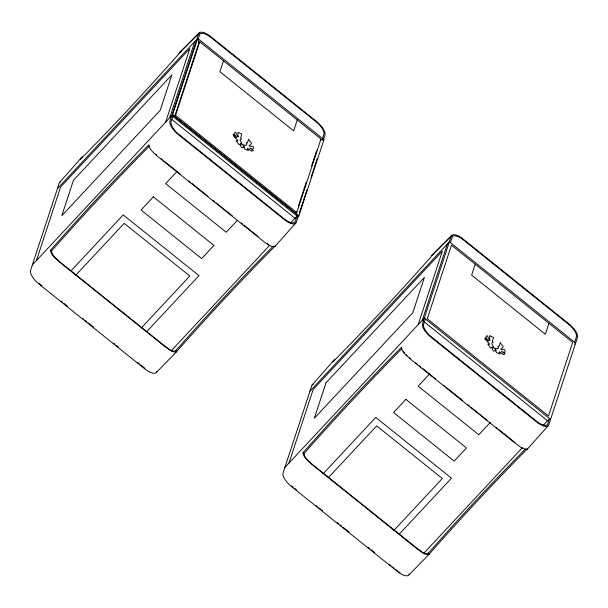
<?xml version="1.0" encoding="UTF-8"?>
<svg xmlns="http://www.w3.org/2000/svg" width="608" height="608" viewBox="0 0 608 608"><rect width="100%" height="100%" fill="white"/><g stroke="black" fill="none" stroke-linecap="round" stroke-linejoin="round"><path stroke-width="0.91" d="M149.241 146.27A554.473 93.077 -51.3 0 0 51.475 251.036C52.09 255.565 56.369 258.62 59.493 261.584L165.558 346.644C168.408 348.323 172.284 352.503 175.72 350.672A554.473 93.077 -51.3 0 1 272.825 246.574M401.774 348.787A554.473 93.077 -51.3 0 0 304 453.553C304.623 458.09 308.902 461.145 312.026 464.109L418.084 549.168C420.941 550.848 424.817 555.028 428.252 553.196A554.473 93.077 -51.3 0 1 525.358 449.092M50.464 250.222C50.958 255.292 55.921 258.681 59.371 261.949L165.437 347.008C168.644 349.06 172.398 353.02 176.487 351.888L176.73 351.485A554.473 93.077 -51.3 0 1 275.15 246.058L274.907 246.46C270.834 247.623 267.056 243.656 263.849 241.604L157.784 156.545C154.333 153.277 149.363 149.872 148.884 144.795A554.473 93.077 -51.3 0 0 50.464 250.222L51.475 251.036M302.997 452.747C303.483 457.816 308.454 461.198 311.904 464.466L417.97 549.526C421.177 551.578 424.931 555.545 429.02 554.412L429.263 554.01A554.473 93.077 -51.3 0 1 527.683 448.575L527.44 448.985C523.359 450.148 519.589 446.181 516.382 444.129L410.316 359.07C406.866 355.802 401.896 352.397 401.417 347.312A554.473 93.077 -51.3 0 0 302.997 452.747L304 453.553M36.442 260.551L60.633 186.968L189.818 48.594L165.627 122.17M169.723 117.777L194.811 41.473M172.786 116.394L170.992 121.843A12.282 4.955 43 0 0 178.471 134.034L284.536 219.093A12.282 4.955 43 0 0 295.237 221.479L297.031 216.03L290.556 222.969M198.132 39.307L199.667 34.633A12.282 4.955 43 0 1 210.368 37.02L316.434 122.079A12.282 4.955 43 0 1 323.912 134.277L322.377 138.951M174.747 116.242L198.938 42.666L199.758 41.785L320.978 138.996L296.788 212.572L295.967 213.454L172.596 114.699L197.684 38.395L323.95 139.658L298.862 215.962L298.042 216.843L296.248 222.292A13.133 5.297 43 0 1 284.354 219.64L178.296 134.581A13.133 5.297 43 0 1 169.982 121.03L198.656 33.828A13.133 5.297 43 0 1 210.55 36.48L316.608 121.539A13.133 5.297 43 0 1 324.923 135.09L323.129 140.539M199.758 41.785L175.568 115.368L296.788 212.572M223.501 60.823L219.914 71.721L293.656 130.857L297.236 119.958M296.552 211.66L295.967 213.454L298.862 215.962L172.596 114.699L32.338 264.944M298.323 206.272L306.288 182.05M311.6 165.9L316.616 150.64M299.516 212.352L306.896 189.909M311.03 177.346L317.224 158.49M288.975 463.068L313.166 389.492L442.35 251.112L418.152 324.695M447.344 243.998L422.256 320.302L547.785 420.964M425.319 318.911L423.525 324.36A12.282 4.955 43 0 0 431.004 336.558L537.069 421.618A12.282 4.955 43 0 0 547.77 424.004L549.564 418.555L543.088 425.486M450.406 242.607L452.2 237.158A12.282 4.955 43 0 1 462.901 239.544L568.966 324.604A12.282 4.955 43 0 1 576.445 336.802L574.651 342.251M475.213 264.222L471.626 275.128L545.368 334.263L548.948 323.357M179.14 53.116L199.462 32.695L179.702 52.394L178.737 53.99A554.473 93.077 -51.3 0 1 80.317 159.425L81.274 157.822L82.863 156.887M431.672 255.641L451.995 235.212L432.235 254.912L431.27 256.515A554.473 93.077 -51.3 0 1 332.85 361.942L333.807 360.346L335.396 359.404M59.538 182.544L81.274 157.822M312.071 385.069L333.807 360.346M274.907 246.46L295.929 222.931M527.44 448.985L548.462 425.456M57.426 188.64L197.684 38.395L198.938 42.666M71.106 270.72L123.211 214.905L198.968 275.66L146.862 331.482M75.78 275.173L124.161 223.349L189.818 276.002L141.436 327.834M177.3 171.16L165.642 183.639L226.252 232.248L237.257 220.453M171.19 350.831L269.891 245.1M309.958 391.157L449.396 241.802L575.662 343.056L574.636 344.158M284.871 467.461L424.308 318.106L550.574 419.36M322.992 473.936L375.744 417.43L451.501 478.184L399.395 533.999M328.305 477.698L376.694 425.874L442.35 478.526L393.969 530.351M429.833 373.677L418.175 386.164L478.785 434.766L490.443 422.286M424.369 552.664L522.424 447.625M156.492 372.294L176.487 351.888M409.024 574.818L429.02 554.412M179.702 52.394L181.283 51.452M432.235 254.912L433.816 253.977M320.158 139.878L323.95 139.658M267.49 243.709L268.599 244.355M171.775 115.581L298.042 216.843M171.942 119.556L295.252 218.447M160.854 158.544L162.328 159.722M163.803 160.907L180.743 174.496M188.845 180.986L190.319 182.172M191.786 183.35L207.989 196.346M213.15 200.48L214.624 201.666M216.098 202.844L232.302 215.84M241.14 222.931L242.607 224.109M244.082 225.294L258.081 236.512M415.598 362.839L417.065 364.017M419.277 365.788L420.751 366.974M422.226 368.152L435.48 378.784M443.582 385.282L445.056 386.468M446.53 387.646L462.734 400.642M467.894 404.776L469.361 405.962M470.835 407.14L487.038 420.136M495.877 427.226L497.352 428.404M498.826 429.582L515.029 442.578M175.72 350.672L176.73 351.485M428.252 553.196L429.263 554.01M39.034 283.396L41.982 285.76M61.134 301.12L62.609 302.298M64.076 303.483L67.762 306.432M82.49 318.25L83.965 319.428M85.439 320.614L86.914 321.792M88.388 322.97L93.541 327.104M113.43 343.056L114.904 344.234M116.371 345.42L118.583 347.191M137.735 362.55L139.209 363.728M140.684 364.914L145.099 368.456M291.566 485.921L293.041 487.099M294.515 488.285L296.727 490.056M315.871 505.415L317.346 506.593M318.82 507.771L322.506 510.728M337.235 522.538L338.709 523.724M340.184 524.902L341.65 526.087M343.125 527.265L349.022 531.992M368.167 547.352L369.641 548.53M371.116 549.716L374.802 552.664M389.53 564.482L391.005 565.66M392.479 566.846L393.946 568.024M395.42 569.21L397.632 570.98M409.283 357.724L410.438 358.705M155.633 154.181L156.75 155.2M406.121 354.639L407.102 355.672M403.765 351.682L404.434 352.625M156.811 371.655A13.133 5.297 43 0 1 144.917 369.003L38.859 283.944A13.133 5.297 43 0 1 30.544 270.393L59.219 183.183A13.133 5.297 43 0 1 60.671 181.716M211.652 145.548A1.315 0.532 43 0 1 211.88 145.38M400.018 572.637A12.282 4.955 43 0 1 398.825 571.854M409.344 574.172A13.133 5.297 43 0 1 397.45 571.52L291.392 486.461A13.133 5.297 43 0 1 283.077 472.91L311.752 385.708A13.133 5.297 43 0 1 313.204 384.241M238.146 132.415L237.857 134.763L238.397 136.967L237.53 136.496L235.646 132.286L234.536 132.932L234.148 134.102L236.664 137.598L233.191 134.398L233.464 135.888L237.553 140.281L237.667 140.965L236.041 140.615L239.088 144.674L241.688 143.131L240.35 141.018A4.986 2.014 43 0 1 241.057 138.989L241.46 138.996L240.677 137.644L241.855 134.087L238.146 132.415M489.858 335.821L489.562 338.17L490.109 340.374L489.242 339.902L487.358 335.684L486.248 336.33L485.86 337.508L488.376 340.997L484.903 337.797L485.176 339.287L489.265 343.68L489.379 344.364L487.753 344.014L490.8 348.072L493.4 346.53L492.062 344.417A4.986 2.014 43 0 1 492.769 342.395L493.172 342.395L492.389 341.042L493.567 337.486L489.858 335.821M73.454 180.295L61.803 215.726L160.231 110.291L171.874 74.868L73.454 180.295M248.505 139.422L247.334 142.979L246.179 142.781L246.415 143.29A4.986 2.014 43 0 1 245.776 145.373L243.892 144.902L244.606 149.097L248.497 150.602L247.365 148.74L247.79 148.489L251.712 151.172L253.392 150.602L249.698 148.056L252.981 149.211L253.369 148.033L253.065 146.247L249.766 146.315L249.014 145.487L250.481 144.894L251.537 143.154L248.505 139.422M325.987 382.82L314.336 418.243L412.764 312.816L424.407 277.392L325.987 382.82M451.189 236.345L422.514 323.555A13.133 5.297 43 0 0 430.821 337.106L536.887 422.165A13.133 5.297 43 0 0 548.781 424.817L577.456 337.607A13.133 5.297 43 0 0 569.141 324.056L463.083 238.997A13.133 5.297 43 0 0 451.189 236.345M451.47 245.184L427.28 318.767L548.5 415.978L572.69 342.395L451.47 245.184M500.217 342.821L499.046 346.385L497.891 346.18L498.127 346.689A4.986 2.014 43 0 1 497.488 348.772L495.604 348.3L496.318 352.496L500.209 354L499.077 352.138L499.502 351.888L503.424 354.57L505.104 354L501.41 351.454L504.693 352.61L505.081 351.432L504.777 349.653L501.478 349.714L500.726 348.886L502.193 348.293L503.249 346.552L500.217 342.821M240.928 144.111L240.274 144.826L241.551 147.622L243.747 147.539L243.2 144.81L242.402 145.054L242.03 143.883L240.928 144.111M492.64 347.51L491.986 348.224L493.263 351.021L495.459 350.945L494.912 348.209L494.114 348.46L493.742 347.282L492.64 347.51M153.338 196.817L141.041 209.996L201.643 258.605L213.948 245.427L153.338 196.817M405.87 399.342L393.574 412.52L454.176 461.122L466.48 447.944L405.87 399.342"/></g></svg>
